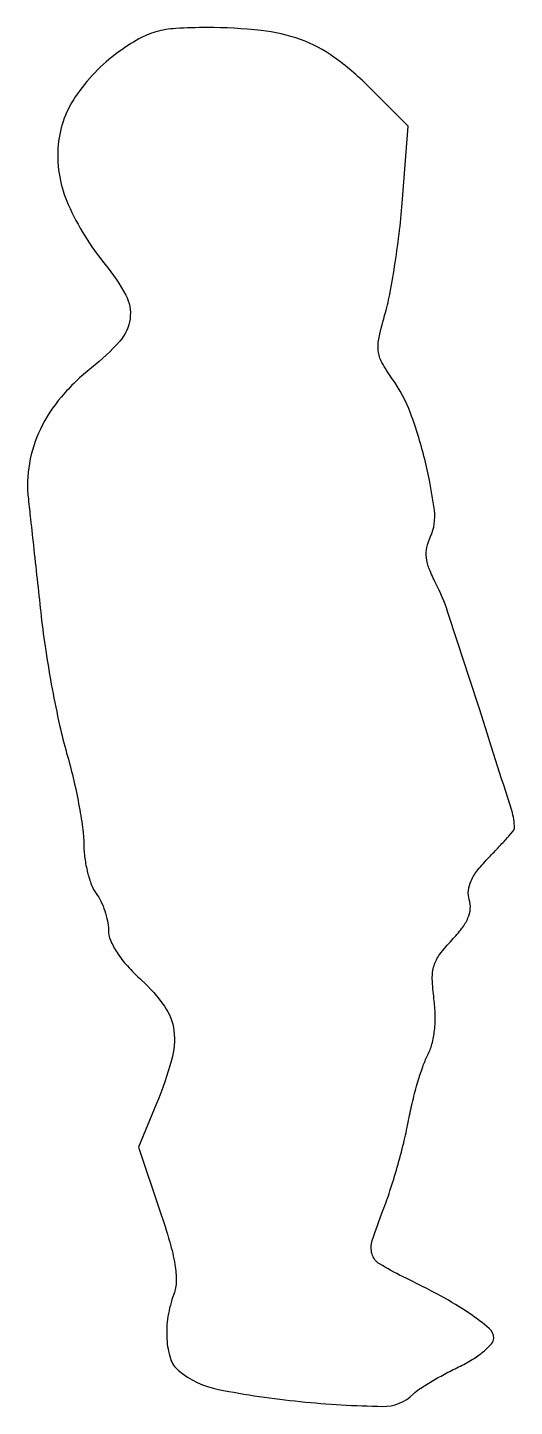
# Model space of a CAD drawing. Extents: x 0 to 59, y 0 to 166.
import ezdxf

# ---------------------------------------------------------------- set-up
doc = ezdxf.new("R2010")
doc.units = 0

msp = doc.modelspace()

# ---------------------------------------------------------------- linework, layer by layer
msp.add_lwpolyline([(11.185914, 163.019716, 0.088922), (5.992316, 157.626078, 0.132814), (3.913692, 151.458042, 0.120953), (5.150307, 144.653519, 0.066589), (9.623011, 137.415186, -0.048484), (12.087025, 133.731779, -0.15758), (12.606772, 130.877164, -0.150364), (11.36409, 128.174565, -0.042894), (7.964713, 124.972053, 0.049007), (4.320215, 121.453696, 0.064257), (1.799531, 117.578748, 0.069168), (0.470586, 113.43402, 0.070816), (0.337754, 109.118094, -0.00024), (0.603609, 106.71426, -0.000073), (1.004791, 103.06594, -0.000073), (1.453349, 98.975826, -0.000079), (1.88815, 95, 0.011008), (2.433821, 90.851539, 0.007866), (3.219252, 86.23531, 0.007947), (4.107423, 81.857349, 0.016822), (4.962778, 78.503182, -0.012995), (5.745041, 75.530808, -0.011359), (6.410908, 72.385745, -0.011494), (6.882709, 69.515767, -0.033013), (7.031803, 67.503182, 0.031864), (7.15203, 65.828111, 0.027963), (7.485547, 64.105728, 0.028992), (7.965173, 62.583046, 0.071231), (8.531803, 61.55887, -0.049409), (9.094299, 60.638988, -0.031423), (9.568717, 59.475782, -0.031435), (9.893339, 58.263228, -0.049724), (10, 57.193347, 0.09914), (10.253457, 55.927628, 0.046679), (11.039513, 54.448792, 0.038419), (12.296011, 52.825289, 0.023705), (14, 51.112594, -0.05492), (16.768071, 47.959864, -0.122976), (17.901238, 45.003889, -0.100013), (17.624493, 41.463916, -0.028893), (15.811402, 36.258266), (13.622804, 30.977879), (16.216066, 23.303288, -0.01049), (17.406274, 19.521102, -0.029383), (18.026262, 16.814099, -0.042605), (18.190983, 14.790986, -0.090093), (17.904665, 13.249249, 0.051714), (17.190612, 10.564899, 0.053839), (17.056182, 7.827875, 0.060291), (17.478676, 5.491941, 0.145694), (18.443596, 4.046811, 0.125765), (23.292227, 1.7493, 0.023217), (33.154257, 0.300475, 0.019989), (43.076691, -0.290292, 0.203984), (46.81608, 1.21608, -0.050734), (47.54747, 1.812402, -0.01123), (48.91865, 2.6724, -0.011562), (50.555985, 3.598158, -0.010909), (52.26608, 4.46608, 0.025625), (53.887259, 5.349785, 0.033964), (55.256286, 6.323461, 0.036122), (56.235377, 7.250933, 0.187205), (56.5, 7.932935, 0.220609), (55.94805, 9.123021, 0.026846), (53.593383, 10.907823, 0.024717), (50.141984, 13.002529, 0.011659), (45.5, 15.376567, -0.02603), (42.733938, 16.892987, -0.184179), (41.819553, 18.088353, -0.151218), (41.838195, 19.717441, -0.015966), (43.134413, 23.341008, 0.015323), (43.9817, 25.70002, 0.008946), (44.85905, 28.574027, 0.00894), (45.635141, 31.485397, 0.014961), (46.169993, 33.961754, -0.013218), (46.657196, 36.256218, -0.011905), (47.280399, 38.603878, -0.012025), (47.939882, 40.681735, -0.036484), (48.522897, 42.044279, 0.055706), (49.043839, 43.403675, 0.035636), (49.352643, 45.068379, 0.032792), (49.439256, 46.925127, 0.028604), (49.291255, 48.865198, -0.025299), (49.091311, 51.276092, -0.082378), (49.301919, 52.859543, -0.086897), (50.005008, 54.243762, -0.030172), (51.4587, 55.956892, 0.028375), (52.670494, 57.3746, 0.061126), (53.393513, 58.613092, 0.080825), (53.676282, 59.743987, 0.098075), (53.554565, 60.82808, -0.104067), (53.443349, 61.937157, -0.082869), (53.768135, 63.098027, -0.059459), (54.57898, 64.400178, -0.024584), (55.95739, 65.956411, 0.005675), (57.123422, 67.17665, 0.008618), (58.106233, 68.265848, 0.004104), (58.911523, 69.2053, 0.176924), (59, 69.447517, 0.076755), (58.672281, 71.56978, 0.001099), (54.765614, 83.823922, 0.001877), (50.940537, 95.579851, 0.039752), (49.518315, 98.964582, -0.025856), (48.725567, 100.713629, -0.064768), (48.386992, 102.070712, -0.079363), (48.440031, 103.296186, -0.05653), (48.865966, 104.605172, 0.140354), (49.341704, 107.782187, 0.026849), (48.26364, 113.57713, 0.029576), (46.455715, 119.489617, 0.065817), (44.25562, 123.641015, -0.027157), (43.002528, 125.619992, -0.102108), (42.561349, 127.013247, -0.081836), (42.658399, 128.624654, -0.013758), (43.428685, 131.629098, 0.023457), (44.011287, 134.099667, 0.008494), (44.612954, 137.65388, 0.008402), (45.140899, 141.573114, 0.009903), (45.504541, 145.299006), (46.187703, 154.098012), (41.343851, 158.936084, 0.041114), (37.222256, 162.426151, 0.06816), (33.196762, 164.544065, 0.06069), (28.424319, 165.646347, 0.026234), (21.900038, 165.994423, 0.015266), (18.135815, 165.882653, 0.052701), (15.73206, 165.481116, 0.061985), (13.674236, 164.62407, 0.027124)], format="xyb", close=True)

doc.saveas('drawing.dxf')
